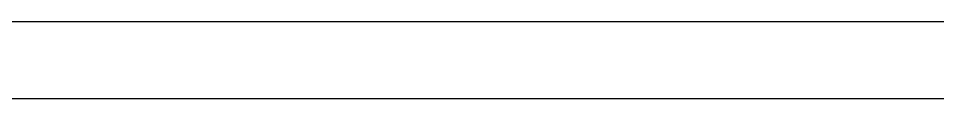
# Model space of a CAD drawing. Header units: millimetres. Extents: x -5786 to 4989, y -422 to 1165.
# Drawn here: x -1470 to -1089.4, y 1092.4 to 1124.2 of the extents above; entities that cross this region are included whole.
import ezdxf

# ---------------------------------------------------------------- set-up
doc = ezdxf.new("R2010")
doc.units = ezdxf.units.MM
doc.layers.add('AM_0', color=7, linetype='Continuous', lineweight=50)
doc.layers.add('RAHM2', color=1, linetype='Continuous')
doc.layers.add('小件分拣机', color=7, linetype='Continuous')
doc.styles.add('-宋体', font='', dxfattribs={"width": 0.8})
doc.styles.get('-宋体').set_extended_font_data('SimSun')

# ---------------------------------------------------------------- blocks, each defined once
blk = doc.blocks.new('A$C0ED27135')
at = {"layer": 'RAHM2', "color": 5}
blk.add_line((0, 28897.9), (43593.8, 28897.9), dxfattribs=at)
at = {"layer": '小件分拣机', "color": 1, "lineweight": -3}
blk.add_line((2994.8, 28299), (42994.8, 28299), dxfattribs=at)
at = {"layer": 'AM_0', "style": '-宋体', "width": 0.8}
for tag, p, height in [('客户名称', (33203.3, 2355.9), 500), ('设计', (29406.1, 1974.4), 150), ('设备名称', (38231.8, 1627.4), 200), ('校对', (29400.8, 1582.7), 150), ('版本', (38231.8, 849.7), 200), ('日期', (31785.4, 721.1), 150), ('张数', (34111.3, 738.7), 150), ('当前页', (36690.9, 738.7), 150)]:
    blk.add_attdef(tag, p, '', height=height, dxfattribs=at)

msp = doc.modelspace()

# ---------------------------------------------------------------- block references
at = {"layer": 'AM_0', "lineweight": -3, "xscale": 0.05318677324316071, "yscale": 0.05318677324316071, "zscale": 0.05318677324316071}
msp.add_blockref('A$C0ED27135', (-2751.66, -412.74), dxfattribs=at)

doc.saveas('drawing.dxf')
